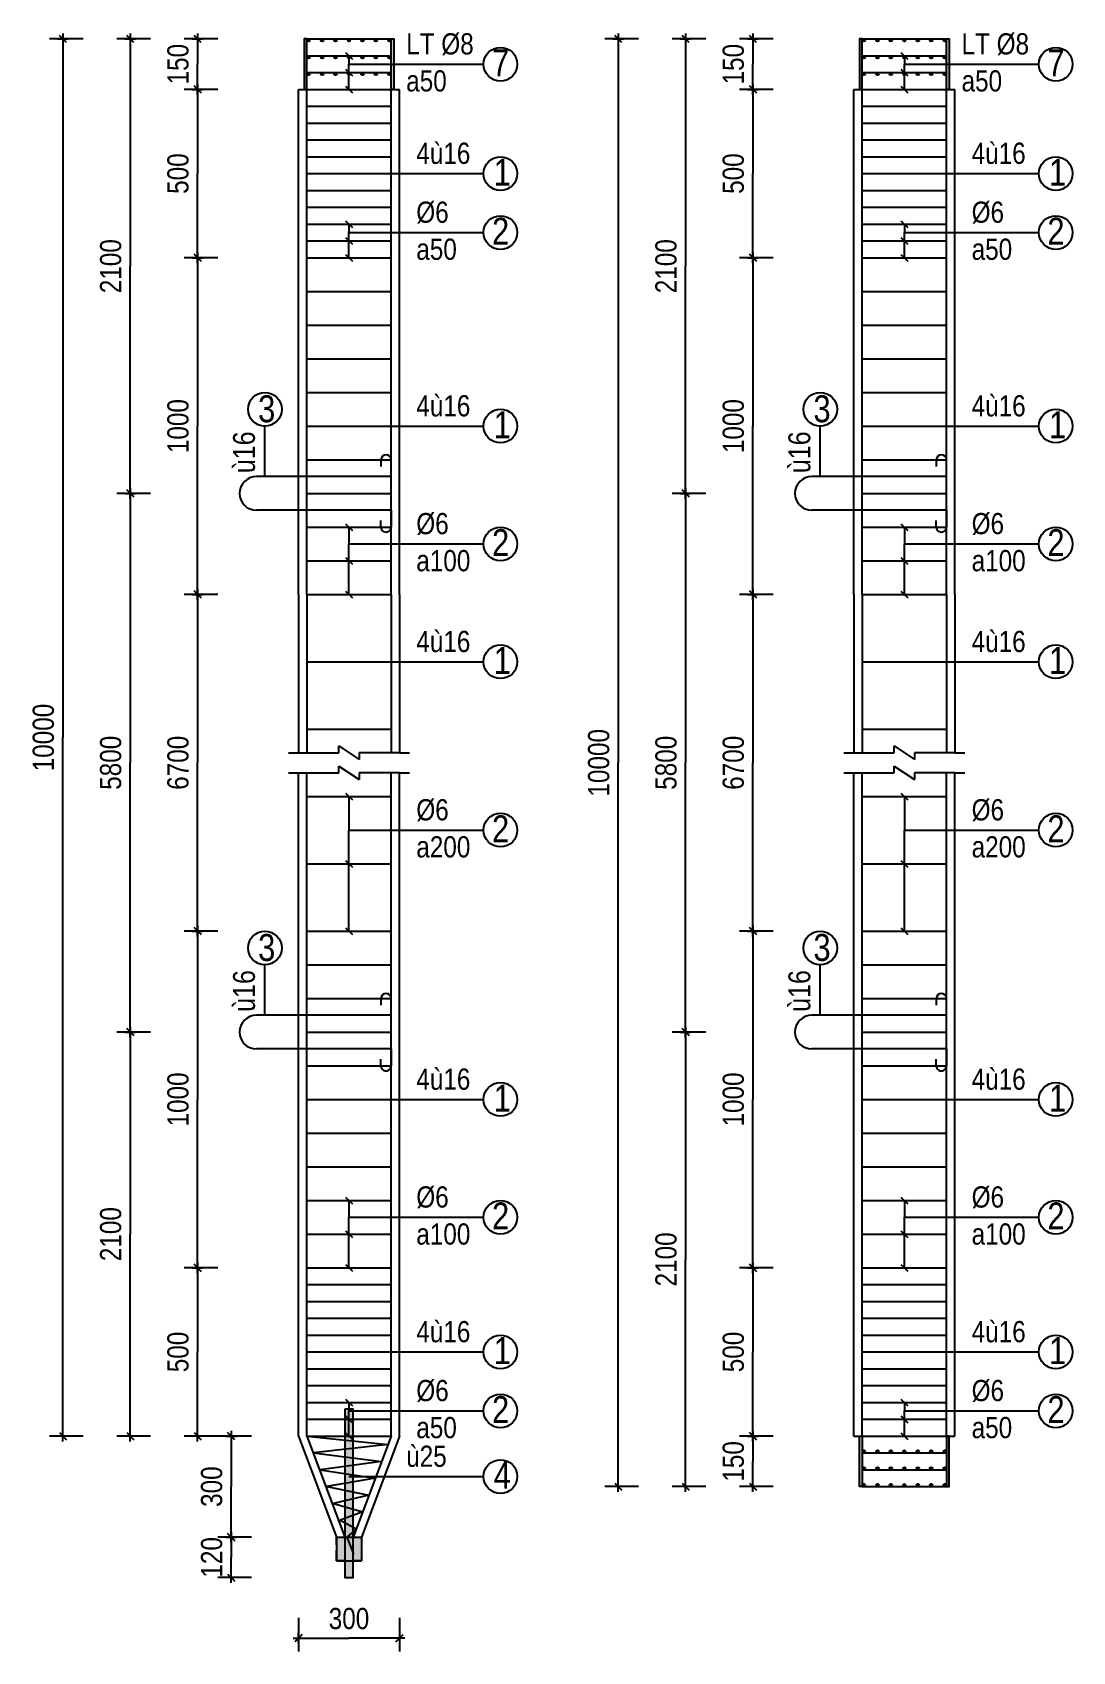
# Model space of a CAD drawing. Extents: x 5709 to 16525, y 860 to 5891.
# Drawn here: x 5709 to 8800, y 860 to 5669 of the extents above; entities that cross this region are included whole.
import ezdxf
from ezdxf.enums import TextEntityAlignment as Align

# ---------------------------------------------------------------- set-up
doc = ezdxf.new("R2010")
doc.units = 0
doc.header["$LTSCALE"] = 63.492063
doc.header["$MEASUREMENT"] = 0
doc.linetypes.add('HIDDENX2', pattern=[0.75, 0.5, -0.25])
for name, color, linetype in [('BORDER', 3, 'CONTINUOUS'), ('DIM', 1, 'CONTINUOUS'), ('HATCH', 9, 'HIDDENX2'), ('NOTE', 1, 'CONTINUOUS'), ('STEEL', 4, 'CONTINUOUS'), ('TEXT', 2, 'CONTINUOUS')]:
    doc.layers.add(name, color=color, linetype=linetype)
doc.styles.add('ARIAL', font='', dxfattribs={"width": 0.75})
doc.styles.get('ARIAL').set_extended_font_data('RD Arial Narrow E')
doc.dimstyles.new('DIM11', dxfattribs={"dimtxt": 63, "dimasz": 10.5, "dimexe": 40, "dimexo": 40, "dimgap": 7.875, "dimtad": 1, "dimdec": 0, "dimzin": 0, "dimdsep": 46, "dimtxsty": 'ARIAL', "dimblk": 'GACHCHEO', "dimcen": 0.09, "dimclre": 1, "dimclrt": 2, "dimadec": 0, "dimazin": 0, "dimtfac": 1, "dimtdec": 4, "dimtmove": 0, "dimatfit": 0, "dimldrblk": 'GACHCHEO', "dimfxl": 1, "dimtolj": 1, "dimtzin": 0, "dimarcsym": 0})

# ---------------------------------------------------------------- blocks, each defined once
blk = doc.blocks.new('GACHCHEO')
at = {"layer": 'DIM'}
for p, q in [((1.5, 0), (-1.5, 0)), ((0, 1.5), (0, -1.5))]:
    blk.add_line(p, q, dxfattribs=at)
at = {"layer": 'DIM', "color": 3}
blk.add_line((-1, -1), (1, 1), dxfattribs=at)
blk = doc.blocks.new('*V9')
at = {"layer": 'DIM', "color": 1, "transparency": 16777216}
for p, q in [((6260, 2000), (6160, 2000)), ((6200, 2000), (6200, 1750)), ((6200, 1500), (6200, 1750)), ((6260, 1500), (6160, 1500))]:
    blk.add_line(p, q, dxfattribs=at)
at = {"layer": 'DIM', "color": 1, "transparency": 16777216, "xscale": 10.5, "yscale": 10.5}
for p, rotation in [((6200, 2000), 90), ((6200, 1500), 270.0000007345556)]:
    blk.add_blockref('GACHCHEO', p, dxfattribs=dict(at, rotation=rotation))
at = {"layer": 'DIM', "color": 2, "transparency": 16777216, "style": 'ARIAL'}
blk.add_text('500', height=63, rotation=90, dxfattribs=at).set_placement((6192.1, 1750), align=Align.BOTTOM_CENTER)
blk = doc.blocks.new('*V10')
at = {"layer": 'DIM', "color": 1, "transparency": 16777216}
for p, q in [((6260, 3000), (6160, 3000)), ((6200, 3000), (6200, 2500)), ((6200, 2000), (6200, 2500)), ((6260, 2000), (6160, 2000))]:
    blk.add_line(p, q, dxfattribs=at)
at = {"layer": 'DIM', "color": 1, "transparency": 16777216, "xscale": 10.5, "yscale": 10.5}
for p, rotation in [((6200, 3000), 90), ((6200, 2000), 270.0000007345556)]:
    blk.add_blockref('GACHCHEO', p, dxfattribs=dict(at, rotation=rotation))
at = {"layer": 'DIM', "color": 2, "transparency": 16777216, "style": 'ARIAL'}
blk.add_text('1000', height=63, rotation=90, dxfattribs=at).set_placement((6192.1, 2500), align=Align.BOTTOM_CENTER)
blk = doc.blocks.new('*V11')
at = {"layer": 'DIM', "color": 1, "transparency": 16777216}
for p, q in [((6260, 4000), (6160, 4000)), ((6200, 4000), (6200, 3500)), ((6200, 3000), (6200, 3500)), ((6260, 3000), (6160, 3000))]:
    blk.add_line(p, q, dxfattribs=at)
at = {"layer": 'DIM', "color": 1, "transparency": 16777216, "xscale": 10.5, "yscale": 10.5}
for p, rotation in [((6200, 4000), 90), ((6200, 3000), 270.0000007345556)]:
    blk.add_blockref('GACHCHEO', p, dxfattribs=dict(at, rotation=rotation))
at = {"layer": 'DIM', "color": 2, "transparency": 16777216, "style": 'ARIAL'}
blk.add_text('6700', height=63, rotation=90, dxfattribs=at).set_placement((6192.1, 3500), align=Align.BOTTOM_CENTER)
blk = doc.blocks.new('*V12')
at = {"layer": 'DIM', "color": 1, "transparency": 16777216}
for p, q in [((6260, 5000), (6160, 5000)), ((6200, 5000), (6200, 4500)), ((6200, 4000), (6200, 4500)), ((6260, 4000), (6160, 4000))]:
    blk.add_line(p, q, dxfattribs=at)
at = {"layer": 'DIM', "color": 1, "transparency": 16777216, "xscale": 10.5, "yscale": 10.5}
for p, rotation in [((6200, 5000), 90), ((6200, 4000), 270.0000007345556)]:
    blk.add_blockref('GACHCHEO', p, dxfattribs=dict(at, rotation=rotation))
at = {"layer": 'DIM', "color": 2, "transparency": 16777216, "style": 'ARIAL'}
blk.add_text('1000', height=63, rotation=90, dxfattribs=at).set_placement((6192.1, 4500), align=Align.BOTTOM_CENTER)
blk = doc.blocks.new('*V13')
at = {"layer": 'DIM', "color": 1, "transparency": 16777216}
for p, q in [((6260, 5500), (6160, 5500)), ((6200, 5500), (6200, 5250)), ((6200, 5000), (6200, 5250)), ((6260, 5000), (6160, 5000))]:
    blk.add_line(p, q, dxfattribs=at)
at = {"layer": 'DIM', "color": 1, "transparency": 16777216, "xscale": 10.5, "yscale": 10.5}
for p, rotation in [((6200, 5500), 90), ((6200, 5000), 270.0000007345556)]:
    blk.add_blockref('GACHCHEO', p, dxfattribs=dict(at, rotation=rotation))
at = {"layer": 'DIM', "color": 2, "transparency": 16777216, "style": 'ARIAL'}
blk.add_text('500', height=63, rotation=90, dxfattribs=at).set_placement((6192.1, 5250), align=Align.BOTTOM_CENTER)
blk = doc.blocks.new('*V14')
at = {"layer": 'DIM', "color": 1, "transparency": 16777216}
for p, q in [((6060, 2700), (5960, 2700)), ((6000, 2700), (6000, 2100)), ((6000, 1500), (6000, 2100)), ((6060, 1500), (5960, 1500))]:
    blk.add_line(p, q, dxfattribs=at)
at = {"layer": 'DIM', "color": 1, "transparency": 16777216, "xscale": 10.5, "yscale": 10.5}
for p, rotation in [((6000, 2700), 90), ((6000, 1500), 270.0000007345556)]:
    blk.add_blockref('GACHCHEO', p, dxfattribs=dict(at, rotation=rotation))
at = {"layer": 'DIM', "color": 2, "transparency": 16777216, "style": 'ARIAL'}
blk.add_text('2100', height=63, rotation=90, dxfattribs=at).set_placement((5992.1, 2100), align=Align.BOTTOM_CENTER)
blk = doc.blocks.new('*V15')
at = {"layer": 'DIM', "color": 1, "transparency": 16777216}
for p, q in [((6060, 5650), (5960, 5650)), ((6000, 5650), (6000, 4975)), ((6000, 4300), (6000, 4975)), ((6060, 4300), (5960, 4300))]:
    blk.add_line(p, q, dxfattribs=at)
at = {"layer": 'DIM', "color": 1, "transparency": 16777216, "xscale": 10.5, "yscale": 10.5}
for p, rotation in [((6000, 5650), 90), ((6000, 4300), 270.0000007345556)]:
    blk.add_blockref('GACHCHEO', p, dxfattribs=dict(at, rotation=rotation))
at = {"layer": 'DIM', "color": 2, "transparency": 16777216, "style": 'ARIAL'}
blk.add_text('2100', height=63, rotation=90, dxfattribs=at).set_placement((5992.1, 4975), align=Align.BOTTOM_CENTER)
blk = doc.blocks.new('*V16')
at = {"layer": 'DIM', "color": 1, "transparency": 16777216}
for p, q in [((6060, 4300), (5960, 4300)), ((6000, 4300), (6000, 3500)), ((6000, 2700), (6000, 3500)), ((6060, 2700), (5960, 2700))]:
    blk.add_line(p, q, dxfattribs=at)
at = {"layer": 'DIM', "color": 1, "transparency": 16777216, "xscale": 10.5, "yscale": 10.5}
for p, rotation in [((6000, 4300), 90), ((6000, 2700), 270.0000007345556)]:
    blk.add_blockref('GACHCHEO', p, dxfattribs=dict(at, rotation=rotation))
at = {"layer": 'DIM', "color": 2, "transparency": 16777216, "style": 'ARIAL'}
blk.add_text('5800', height=63, rotation=90, dxfattribs=at).set_placement((5992.1, 3500), align=Align.BOTTOM_CENTER)
blk = doc.blocks.new('*V17')
at = {"layer": 'DIM', "color": 1, "transparency": 16777216}
for p, q in [((5860, 5650), (5760, 5650)), ((5800, 5650), (5800, 3575)), ((5800, 1500), (5800, 3575)), ((5860, 1500), (5760, 1500))]:
    blk.add_line(p, q, dxfattribs=at)
at = {"layer": 'DIM', "color": 1, "transparency": 16777216, "xscale": 10.5, "yscale": 10.5}
for p, rotation in [((5800, 5650), 90), ((5800, 1500), 270.0000007345556)]:
    blk.add_blockref('GACHCHEO', p, dxfattribs=dict(at, rotation=rotation))
at = {"layer": 'DIM', "color": 2, "transparency": 16777216, "style": 'ARIAL'}
blk.add_text('10000', height=63, rotation=90, dxfattribs=at).set_placement((5792.1, 3575), align=Align.BOTTOM_CENTER)
blk = doc.blocks.new('*V18')
at = {"layer": 'DIM', "color": 1, "transparency": 16777216}
for p, q in [((6260, 5650), (6160, 5650)), ((6200, 5650), (6200, 5575)), ((6200, 5500), (6200, 5575)), ((6260, 5500), (6160, 5500))]:
    blk.add_line(p, q, dxfattribs=at)
at = {"layer": 'DIM', "color": 1, "transparency": 16777216, "xscale": 10.5, "yscale": 10.5}
for p, rotation in [((6200, 5650), 90), ((6200, 5500), 270.0000007345556)]:
    blk.add_blockref('GACHCHEO', p, dxfattribs=dict(at, rotation=rotation))
at = {"layer": 'DIM', "color": 2, "transparency": 16777216, "style": 'ARIAL'}
blk.add_text('150', height=63, rotation=90, dxfattribs=at).set_placement((6192.1, 5575), align=Align.BOTTOM_CENTER)
blk = doc.blocks.new('*V19')
at = {"layer": 'DIM', "color": 1, "transparency": 16777216}
for p, q in [((6360, 1500), (6260, 1500)), ((6300, 1500), (6300, 1350)), ((6300, 1200), (6300, 1350)), ((6360, 1200), (6260, 1200))]:
    blk.add_line(p, q, dxfattribs=at)
at = {"layer": 'DIM', "color": 1, "transparency": 16777216, "xscale": 10.5, "yscale": 10.5}
for p, rotation in [((6300, 1500), 90), ((6300, 1200), 270.0000007345556)]:
    blk.add_blockref('GACHCHEO', p, dxfattribs=dict(at, rotation=rotation))
at = {"layer": 'DIM', "color": 2, "transparency": 16777216, "style": 'ARIAL'}
blk.add_text('300', height=63, rotation=90, dxfattribs=at).set_placement((6292.1, 1350), align=Align.BOTTOM_CENTER)
blk = doc.blocks.new('*V20')
at = {"layer": 'DIM', "color": 1, "transparency": 16777216}
for p, q in [((6360, 1200), (6260, 1200)), ((6300, 1200), (6300, 1140)), ((6300, 1080), (6300, 1140)), ((6360, 1080), (6260, 1080))]:
    blk.add_line(p, q, dxfattribs=at)
at = {"layer": 'DIM', "color": 1, "transparency": 16777216, "xscale": 10.5, "yscale": 10.5}
for p, rotation in [((6300, 1200), 90), ((6300, 1080), 270.0000007345556)]:
    blk.add_blockref('GACHCHEO', p, dxfattribs=dict(at, rotation=rotation))
at = {"layer": 'DIM', "color": 2, "transparency": 16777216, "style": 'ARIAL'}
blk.add_text('120', height=63, rotation=90, dxfattribs=at).set_placement((6292.1, 1140), align=Align.BOTTOM_CENTER)
blk = doc.blocks.new('*V21')
at = {"layer": 'DIM', "color": 1, "transparency": 16777216}
for p, q in [((6500, 960), (6500, 860)), ((6800, 960), (6800, 860)), ((6500, 900), (6650, 900)), ((6800, 900), (6650, 900))]:
    blk.add_line(p, q, dxfattribs=at)
at = {"layer": 'DIM', "color": 1, "transparency": 16777216, "xscale": 10.5, "yscale": 10.5, "rotation": 180}
blk.add_blockref('GACHCHEO', (6500, 900), dxfattribs=at)
at = {"layer": 'DIM', "color": 1, "transparency": 16777216, "xscale": 10.5, "yscale": 10.5}
blk.add_blockref('GACHCHEO', (6800, 900), dxfattribs=at)
at = {"layer": 'DIM', "color": 2, "transparency": 16777216, "style": 'ARIAL'}
blk.add_text('300', height=63, dxfattribs=at).set_placement((6650, 907.9), align=Align.BOTTOM_CENTER)
blk = doc.blocks.new('*V22')
at = {"layer": 'DIM', "color": 1, "transparency": 16777216}
for p, q in [((7910, 2000), (7810, 2000)), ((7850, 2000), (7850, 1750)), ((7850, 1500), (7850, 1750)), ((7910, 1500), (7810, 1500))]:
    blk.add_line(p, q, dxfattribs=at)
at = {"layer": 'DIM', "color": 1, "transparency": 16777216, "xscale": 10.5, "yscale": 10.5}
for p, rotation in [((7850, 2000), 90), ((7850, 1500), 270.0000007345556)]:
    blk.add_blockref('GACHCHEO', p, dxfattribs=dict(at, rotation=rotation))
at = {"layer": 'DIM', "color": 2, "transparency": 16777216, "style": 'ARIAL'}
blk.add_text('500', height=63, rotation=90, dxfattribs=at).set_placement((7842.1, 1750), align=Align.BOTTOM_CENTER)
blk = doc.blocks.new('*V23')
at = {"layer": 'DIM', "color": 1, "transparency": 16777216}
for p, q in [((7910, 3000), (7810, 3000)), ((7850, 3000), (7850, 2500)), ((7850, 2000), (7850, 2500)), ((7910, 2000), (7810, 2000))]:
    blk.add_line(p, q, dxfattribs=at)
at = {"layer": 'DIM', "color": 1, "transparency": 16777216, "xscale": 10.5, "yscale": 10.5}
for p, rotation in [((7850, 3000), 90), ((7850, 2000), 270.0000007345556)]:
    blk.add_blockref('GACHCHEO', p, dxfattribs=dict(at, rotation=rotation))
at = {"layer": 'DIM', "color": 2, "transparency": 16777216, "style": 'ARIAL'}
blk.add_text('1000', height=63, rotation=90, dxfattribs=at).set_placement((7842.1, 2500), align=Align.BOTTOM_CENTER)
blk = doc.blocks.new('*V24')
at = {"layer": 'DIM', "color": 1, "transparency": 16777216}
for p, q in [((7910, 4000), (7810, 4000)), ((7850, 4000), (7850, 3500)), ((7850, 3000), (7850, 3500)), ((7910, 3000), (7810, 3000))]:
    blk.add_line(p, q, dxfattribs=at)
at = {"layer": 'DIM', "color": 1, "transparency": 16777216, "xscale": 10.5, "yscale": 10.5}
for p, rotation in [((7850, 4000), 90), ((7850, 3000), 270.0000007345556)]:
    blk.add_blockref('GACHCHEO', p, dxfattribs=dict(at, rotation=rotation))
at = {"layer": 'DIM', "color": 2, "transparency": 16777216, "style": 'ARIAL'}
blk.add_text('6700', height=63, rotation=90, dxfattribs=at).set_placement((7842.1, 3500), align=Align.BOTTOM_CENTER)
blk = doc.blocks.new('*V25')
at = {"layer": 'DIM', "color": 1, "transparency": 16777216}
for p, q in [((7910, 5000), (7810, 5000)), ((7850, 5000), (7850, 4500)), ((7850, 4000), (7850, 4500)), ((7910, 4000), (7810, 4000))]:
    blk.add_line(p, q, dxfattribs=at)
at = {"layer": 'DIM', "color": 1, "transparency": 16777216, "xscale": 10.5, "yscale": 10.5}
for p, rotation in [((7850, 5000), 90), ((7850, 4000), 270.0000007345556)]:
    blk.add_blockref('GACHCHEO', p, dxfattribs=dict(at, rotation=rotation))
at = {"layer": 'DIM', "color": 2, "transparency": 16777216, "style": 'ARIAL'}
blk.add_text('1000', height=63, rotation=90, dxfattribs=at).set_placement((7842.1, 4500), align=Align.BOTTOM_CENTER)
blk = doc.blocks.new('*V26')
at = {"layer": 'DIM', "color": 1, "transparency": 16777216}
for p, q in [((7910, 5500), (7810, 5500)), ((7850, 5500), (7850, 5250)), ((7850, 5000), (7850, 5250)), ((7910, 5000), (7810, 5000))]:
    blk.add_line(p, q, dxfattribs=at)
at = {"layer": 'DIM', "color": 1, "transparency": 16777216, "xscale": 10.5, "yscale": 10.5}
for p, rotation in [((7850, 5500), 90), ((7850, 5000), 270.0000007345556)]:
    blk.add_blockref('GACHCHEO', p, dxfattribs=dict(at, rotation=rotation))
at = {"layer": 'DIM', "color": 2, "transparency": 16777216, "style": 'ARIAL'}
blk.add_text('500', height=63, rotation=90, dxfattribs=at).set_placement((7842.1, 5250), align=Align.BOTTOM_CENTER)
blk = doc.blocks.new('*V27')
at = {"layer": 'DIM', "color": 1, "transparency": 16777216}
for p, q in [((7710, 2700), (7610, 2700)), ((7650, 2700), (7650, 2025)), ((7650, 1350), (7650, 2025)), ((7710, 1350), (7610, 1350))]:
    blk.add_line(p, q, dxfattribs=at)
at = {"layer": 'DIM', "color": 1, "transparency": 16777216, "xscale": 10.5, "yscale": 10.5}
for p, rotation in [((7650, 2700), 90), ((7650, 1350), 270.0000007345556)]:
    blk.add_blockref('GACHCHEO', p, dxfattribs=dict(at, rotation=rotation))
at = {"layer": 'DIM', "color": 2, "transparency": 16777216, "style": 'ARIAL'}
blk.add_text('2100', height=63, rotation=90, dxfattribs=at).set_placement((7642.1, 2025), align=Align.BOTTOM_CENTER)
blk = doc.blocks.new('*V28')
at = {"layer": 'DIM', "color": 1, "transparency": 16777216}
for p, q in [((7710, 5650), (7610, 5650)), ((7650, 5650), (7650, 4975)), ((7650, 4300), (7650, 4975)), ((7710, 4300), (7610, 4300))]:
    blk.add_line(p, q, dxfattribs=at)
at = {"layer": 'DIM', "color": 1, "transparency": 16777216, "xscale": 10.5, "yscale": 10.5}
for p, rotation in [((7650, 5650), 90), ((7650, 4300), 270.0000007345556)]:
    blk.add_blockref('GACHCHEO', p, dxfattribs=dict(at, rotation=rotation))
at = {"layer": 'DIM', "color": 2, "transparency": 16777216, "style": 'ARIAL'}
blk.add_text('2100', height=63, rotation=90, dxfattribs=at).set_placement((7642.1, 4975), align=Align.BOTTOM_CENTER)
blk = doc.blocks.new('*V29')
at = {"layer": 'DIM', "color": 1, "transparency": 16777216}
for p, q in [((7710, 4300), (7610, 4300)), ((7650, 4300), (7650, 3500)), ((7650, 2700), (7650, 3500)), ((7710, 2700), (7610, 2700))]:
    blk.add_line(p, q, dxfattribs=at)
at = {"layer": 'DIM', "color": 1, "transparency": 16777216, "xscale": 10.5, "yscale": 10.5}
for p, rotation in [((7650, 4300), 90), ((7650, 2700), 270.0000007345556)]:
    blk.add_blockref('GACHCHEO', p, dxfattribs=dict(at, rotation=rotation))
at = {"layer": 'DIM', "color": 2, "transparency": 16777216, "style": 'ARIAL'}
blk.add_text('5800', height=63, rotation=90, dxfattribs=at).set_placement((7642.1, 3500), align=Align.BOTTOM_CENTER)
blk = doc.blocks.new('*V30')
at = {"layer": 'DIM', "color": 1, "transparency": 16777216}
for p, q in [((7510, 5650), (7410, 5650)), ((7450, 5650), (7450, 3500)), ((7450, 1350), (7450, 3500)), ((7510, 1350), (7410, 1350))]:
    blk.add_line(p, q, dxfattribs=at)
at = {"layer": 'DIM', "color": 1, "transparency": 16777216, "xscale": 10.5, "yscale": 10.5}
for p, rotation in [((7450, 5650), 90), ((7450, 1350), 270.0000007345556)]:
    blk.add_blockref('GACHCHEO', p, dxfattribs=dict(at, rotation=rotation))
at = {"layer": 'DIM', "color": 2, "transparency": 16777216, "style": 'ARIAL'}
blk.add_text('10000', height=63, rotation=90, dxfattribs=at).set_placement((7442.1, 3500), align=Align.BOTTOM_CENTER)
blk = doc.blocks.new('*V31')
at = {"layer": 'DIM', "color": 1, "transparency": 16777216}
for p, q in [((7910, 5650), (7810, 5650)), ((7850, 5650), (7850, 5575)), ((7850, 5500), (7850, 5575)), ((7910, 5500), (7810, 5500))]:
    blk.add_line(p, q, dxfattribs=at)
at = {"layer": 'DIM', "color": 1, "transparency": 16777216, "xscale": 10.5, "yscale": 10.5}
for p, rotation in [((7850, 5650), 90), ((7850, 5500), 270.0000007345556)]:
    blk.add_blockref('GACHCHEO', p, dxfattribs=dict(at, rotation=rotation))
at = {"layer": 'DIM', "color": 2, "transparency": 16777216, "style": 'ARIAL'}
blk.add_text('150', height=63, rotation=90, dxfattribs=at).set_placement((7842.1, 5575), align=Align.BOTTOM_CENTER)
blk = doc.blocks.new('*V32')
at = {"layer": 'DIM', "color": 1, "transparency": 16777216}
for p, q in [((7910, 1500), (7810, 1500)), ((7850, 1500), (7850, 1425)), ((7850, 1350), (7850, 1425)), ((7910, 1350), (7810, 1350))]:
    blk.add_line(p, q, dxfattribs=at)
at = {"layer": 'DIM', "color": 1, "transparency": 16777216, "xscale": 10.5, "yscale": 10.5}
for p, rotation in [((7850, 1500), 90), ((7850, 1350), 270.0000007345556)]:
    blk.add_blockref('GACHCHEO', p, dxfattribs=dict(at, rotation=rotation))
at = {"layer": 'DIM', "color": 2, "transparency": 16777216, "style": 'ARIAL'}
blk.add_text('150', height=63, rotation=90, dxfattribs=at).set_placement((7842.1, 1425), align=Align.BOTTOM_CENTER)

msp = doc.modelspace()

# ---------------------------------------------------------------- hatches: boundary and pattern name
at = {"layer": 'HATCH'}
for points in [[(6612.5, 1130), (6612.5, 1200), (6637.5, 1200), (6637.5, 1130), (6612.5, 1130)], [(6687.5, 1200), (6687.5, 1130), (6662.5, 1130), (6662.5, 1200), (6687.5, 1200)]]:
    msp.add_hatch(color=9, dxfattribs=at).paths.add_polyline_path(points)
at = {"layer": 'STEEL'}
for points in [[(6525, 5500), (6525, 5650), (6517, 5650), (6517, 5500), (6525, 5500)], [(6775, 5500), (6775, 5650), (6783, 5650), (6783, 5500), (6775, 5500)], [(8175, 5500), (8175, 5650), (8167, 5650), (8167, 5500), (8175, 5500)], [(8425, 5500), (8425, 5650), (8433, 5650), (8433, 5500), (8425, 5500)], [(6637.5, 1580), (6637.5, 1080), (6662.5, 1080), (6662.5, 1580), (6637.5, 1580)], [(8175, 1500), (8175, 1350), (8167, 1350), (8167, 1500), (8175, 1500)], [(8425, 1500), (8425, 1350), (8433, 1350), (8433, 1500), (8425, 1500)]]:
    msp.add_hatch(color=4, dxfattribs=at).paths.add_polyline_path(points)
h = msp.add_hatch(color=4, dxfattribs=at)
edge = h.paths.add_edge_path()
edge.add_arc((6530, 5646), 4, 0, 180)
edge.add_arc((6530, 5646), 4, 180, 360)
h = msp.add_hatch(color=4, dxfattribs=at)
edge = h.paths.add_edge_path()
edge.add_arc((6570, 5646), 4, 0, 180)
edge.add_arc((6570, 5646), 4, 180, 360)
h = msp.add_hatch(color=4, dxfattribs=at)
edge = h.paths.add_edge_path()
edge.add_arc((6610, 5646), 4, 0, 180)
edge.add_arc((6610, 5646), 4, 180, 360)
h = msp.add_hatch(color=4, dxfattribs=at)
edge = h.paths.add_edge_path()
edge.add_arc((6650, 5646), 4, 0, 180)
edge.add_arc((6650, 5646), 4, 180, 360)
h = msp.add_hatch(color=4, dxfattribs=at)
edge = h.paths.add_edge_path()
edge.add_arc((6690, 5646), 4, 0, 180)
edge.add_arc((6690, 5646), 4, 180, 360)
h = msp.add_hatch(color=4, dxfattribs=at)
edge = h.paths.add_edge_path()
edge.add_arc((6730, 5646), 4, 0, 180)
edge.add_arc((6730, 5646), 4, 180, 360)
h = msp.add_hatch(color=4, dxfattribs=at)
edge = h.paths.add_edge_path()
edge.add_arc((6770, 5646), 4, 0, 180)
edge.add_arc((6770, 5646), 4, 180, 360)
h = msp.add_hatch(color=4, dxfattribs=at)
edge = h.paths.add_edge_path()
edge.add_arc((8180, 5646), 4, 0, 180)
edge.add_arc((8180, 5646), 4, 180, 360)
h = msp.add_hatch(color=4, dxfattribs=at)
edge = h.paths.add_edge_path()
edge.add_arc((8220, 5646), 4, 0, 180)
edge.add_arc((8220, 5646), 4, 180, 360)
h = msp.add_hatch(color=4, dxfattribs=at)
edge = h.paths.add_edge_path()
edge.add_arc((8260, 5646), 4, 0, 180)
edge.add_arc((8260, 5646), 4, 180, 360)
h = msp.add_hatch(color=4, dxfattribs=at)
edge = h.paths.add_edge_path()
edge.add_arc((8300, 5646), 4, 0, 180)
edge.add_arc((8300, 5646), 4, 180, 360)
h = msp.add_hatch(color=4, dxfattribs=at)
edge = h.paths.add_edge_path()
edge.add_arc((8340, 5646), 4, 0, 180)
edge.add_arc((8340, 5646), 4, 180, 360)
h = msp.add_hatch(color=4, dxfattribs=at)
edge = h.paths.add_edge_path()
edge.add_arc((8380, 5646), 4, 0, 180)
edge.add_arc((8380, 5646), 4, 180, 360)
h = msp.add_hatch(color=4, dxfattribs=at)
edge = h.paths.add_edge_path()
edge.add_arc((8420, 5646), 4, 0, 180)
edge.add_arc((8420, 5646), 4, 180, 360)
h = msp.add_hatch(color=4, dxfattribs=at)
edge = h.paths.add_edge_path()
edge.add_arc((6530, 5596), 4, 0, 180)
edge.add_arc((6530, 5596), 4, 180, 360)
h = msp.add_hatch(color=4, dxfattribs=at)
edge = h.paths.add_edge_path()
edge.add_arc((6570, 5596), 4, 0, 180)
edge.add_arc((6570, 5596), 4, 180, 360)
h = msp.add_hatch(color=4, dxfattribs=at)
edge = h.paths.add_edge_path()
edge.add_arc((6610, 5596), 4, 0, 180)
edge.add_arc((6610, 5596), 4, 180, 360)
h = msp.add_hatch(color=4, dxfattribs=at)
edge = h.paths.add_edge_path()
edge.add_arc((6650, 5596), 4, 0, 180)
edge.add_arc((6650, 5596), 4, 180, 360)
h = msp.add_hatch(color=4, dxfattribs=at)
edge = h.paths.add_edge_path()
edge.add_arc((6690, 5596), 4, 0, 180)
edge.add_arc((6690, 5596), 4, 180, 360)
h = msp.add_hatch(color=4, dxfattribs=at)
edge = h.paths.add_edge_path()
edge.add_arc((6730, 5596), 4, 0, 180)
edge.add_arc((6730, 5596), 4, 180, 360)
h = msp.add_hatch(color=4, dxfattribs=at)
edge = h.paths.add_edge_path()
edge.add_arc((6770, 5596), 4, 0, 180)
edge.add_arc((6770, 5596), 4, 180, 360)
h = msp.add_hatch(color=4, dxfattribs=at)
edge = h.paths.add_edge_path()
edge.add_arc((8180, 5596), 4, 0, 180)
edge.add_arc((8180, 5596), 4, 180, 360)
h = msp.add_hatch(color=4, dxfattribs=at)
edge = h.paths.add_edge_path()
edge.add_arc((8220, 5596), 4, 0, 180)
edge.add_arc((8220, 5596), 4, 180, 360)
h = msp.add_hatch(color=4, dxfattribs=at)
edge = h.paths.add_edge_path()
edge.add_arc((8260, 5596), 4, 0, 180)
edge.add_arc((8260, 5596), 4, 180, 360)
h = msp.add_hatch(color=4, dxfattribs=at)
edge = h.paths.add_edge_path()
edge.add_arc((8300, 5596), 4, 0, 180)
edge.add_arc((8300, 5596), 4, 180, 360)
h = msp.add_hatch(color=4, dxfattribs=at)
edge = h.paths.add_edge_path()
edge.add_arc((8340, 5596), 4, 0, 180)
edge.add_arc((8340, 5596), 4, 180, 360)
h = msp.add_hatch(color=4, dxfattribs=at)
edge = h.paths.add_edge_path()
edge.add_arc((8380, 5596), 4, 0, 180)
edge.add_arc((8380, 5596), 4, 180, 360)
h = msp.add_hatch(color=4, dxfattribs=at)
edge = h.paths.add_edge_path()
edge.add_arc((8420, 5596), 4, 0, 180)
edge.add_arc((8420, 5596), 4, 180, 360)
h = msp.add_hatch(color=4, dxfattribs=at)
edge = h.paths.add_edge_path()
edge.add_arc((6530, 5546), 4, 0, 180)
edge.add_arc((6530, 5546), 4, 180, 360)
h = msp.add_hatch(color=4, dxfattribs=at)
edge = h.paths.add_edge_path()
edge.add_arc((6570, 5546), 4, 0, 180)
edge.add_arc((6570, 5546), 4, 180, 360)
h = msp.add_hatch(color=4, dxfattribs=at)
edge = h.paths.add_edge_path()
edge.add_arc((6610, 5546), 4, 0, 180)
edge.add_arc((6610, 5546), 4, 180, 360)
h = msp.add_hatch(color=4, dxfattribs=at)
edge = h.paths.add_edge_path()
edge.add_arc((6650, 5546), 4, 0, 180)
edge.add_arc((6650, 5546), 4, 180, 360)
h = msp.add_hatch(color=4, dxfattribs=at)
edge = h.paths.add_edge_path()
edge.add_arc((6690, 5546), 4, 0, 180)
edge.add_arc((6690, 5546), 4, 180, 360)
h = msp.add_hatch(color=4, dxfattribs=at)
edge = h.paths.add_edge_path()
edge.add_arc((6730, 5546), 4, 0, 180)
edge.add_arc((6730, 5546), 4, 180, 360)
h = msp.add_hatch(color=4, dxfattribs=at)
edge = h.paths.add_edge_path()
edge.add_arc((6770, 5546), 4, 0, 180)
edge.add_arc((6770, 5546), 4, 180, 360)
h = msp.add_hatch(color=4, dxfattribs=at)
edge = h.paths.add_edge_path()
edge.add_arc((8180, 5546), 4, 0, 180)
edge.add_arc((8180, 5546), 4, 180, 360)
h = msp.add_hatch(color=4, dxfattribs=at)
edge = h.paths.add_edge_path()
edge.add_arc((8220, 5546), 4, 0, 180)
edge.add_arc((8220, 5546), 4, 180, 360)
h = msp.add_hatch(color=4, dxfattribs=at)
edge = h.paths.add_edge_path()
edge.add_arc((8260, 5546), 4, 0, 180)
edge.add_arc((8260, 5546), 4, 180, 360)
h = msp.add_hatch(color=4, dxfattribs=at)
edge = h.paths.add_edge_path()
edge.add_arc((8300, 5546), 4, 0, 180)
edge.add_arc((8300, 5546), 4, 180, 360)
h = msp.add_hatch(color=4, dxfattribs=at)
edge = h.paths.add_edge_path()
edge.add_arc((8340, 5546), 4, 0, 180)
edge.add_arc((8340, 5546), 4, 180, 360)
h = msp.add_hatch(color=4, dxfattribs=at)
edge = h.paths.add_edge_path()
edge.add_arc((8380, 5546), 4, 0, 180)
edge.add_arc((8380, 5546), 4, 180, 360)
h = msp.add_hatch(color=4, dxfattribs=at)
edge = h.paths.add_edge_path()
edge.add_arc((8420, 5546), 4, 0, 180)
edge.add_arc((8420, 5546), 4, 180, 360)
h = msp.add_hatch(color=4, dxfattribs=at)
edge = h.paths.add_edge_path()
edge.add_arc((8180, 1454), 4, 0, 180)
edge.add_arc((8180, 1454), 4, 180, 360)
h = msp.add_hatch(color=4, dxfattribs=at)
edge = h.paths.add_edge_path()
edge.add_arc((8220, 1454), 4, 0, 180)
edge.add_arc((8220, 1454), 4, 180, 360)
h = msp.add_hatch(color=4, dxfattribs=at)
edge = h.paths.add_edge_path()
edge.add_arc((8260, 1454), 4, 0, 180)
edge.add_arc((8260, 1454), 4, 180, 360)
h = msp.add_hatch(color=4, dxfattribs=at)
edge = h.paths.add_edge_path()
edge.add_arc((8300, 1454), 4, 0, 180)
edge.add_arc((8300, 1454), 4, 180, 360)
h = msp.add_hatch(color=4, dxfattribs=at)
edge = h.paths.add_edge_path()
edge.add_arc((8340, 1454), 4, 0, 180)
edge.add_arc((8340, 1454), 4, 180, 360)
h = msp.add_hatch(color=4, dxfattribs=at)
edge = h.paths.add_edge_path()
edge.add_arc((8380, 1454), 4, 0, 180)
edge.add_arc((8380, 1454), 4, 180, 360)
h = msp.add_hatch(color=4, dxfattribs=at)
edge = h.paths.add_edge_path()
edge.add_arc((8420, 1454), 4, 0, 180)
edge.add_arc((8420, 1454), 4, 180, 360)
h = msp.add_hatch(color=4, dxfattribs=at)
edge = h.paths.add_edge_path()
edge.add_arc((8180, 1404), 4, 0, 180)
edge.add_arc((8180, 1404), 4, 180, 360)
h = msp.add_hatch(color=4, dxfattribs=at)
edge = h.paths.add_edge_path()
edge.add_arc((8220, 1404), 4, 0, 180)
edge.add_arc((8220, 1404), 4, 180, 360)
h = msp.add_hatch(color=4, dxfattribs=at)
edge = h.paths.add_edge_path()
edge.add_arc((8260, 1404), 4, 0, 180)
edge.add_arc((8260, 1404), 4, 180, 360)
h = msp.add_hatch(color=4, dxfattribs=at)
edge = h.paths.add_edge_path()
edge.add_arc((8300, 1404), 4, 0, 180)
edge.add_arc((8300, 1404), 4, 180, 360)
h = msp.add_hatch(color=4, dxfattribs=at)
edge = h.paths.add_edge_path()
edge.add_arc((8340, 1404), 4, 0, 180)
edge.add_arc((8340, 1404), 4, 180, 360)
h = msp.add_hatch(color=4, dxfattribs=at)
edge = h.paths.add_edge_path()
edge.add_arc((8380, 1404), 4, 0, 180)
edge.add_arc((8380, 1404), 4, 180, 360)
h = msp.add_hatch(color=4, dxfattribs=at)
edge = h.paths.add_edge_path()
edge.add_arc((8420, 1404), 4, 0, 180)
edge.add_arc((8420, 1404), 4, 180, 360)
h = msp.add_hatch(color=4, dxfattribs=at)
edge = h.paths.add_edge_path()
edge.add_arc((8180, 1354), 4, 0, 180)
edge.add_arc((8180, 1354), 4, 180, 360)
h = msp.add_hatch(color=4, dxfattribs=at)
edge = h.paths.add_edge_path()
edge.add_arc((8220, 1354), 4, 0, 180)
edge.add_arc((8220, 1354), 4, 180, 360)
h = msp.add_hatch(color=4, dxfattribs=at)
edge = h.paths.add_edge_path()
edge.add_arc((8260, 1354), 4, 0, 180)
edge.add_arc((8260, 1354), 4, 180, 360)
h = msp.add_hatch(color=4, dxfattribs=at)
edge = h.paths.add_edge_path()
edge.add_arc((8300, 1354), 4, 0, 180)
edge.add_arc((8300, 1354), 4, 180, 360)
h = msp.add_hatch(color=4, dxfattribs=at)
edge = h.paths.add_edge_path()
edge.add_arc((8340, 1354), 4, 0, 180)
edge.add_arc((8340, 1354), 4, 180, 360)
h = msp.add_hatch(color=4, dxfattribs=at)
edge = h.paths.add_edge_path()
edge.add_arc((8380, 1354), 4, 0, 180)
edge.add_arc((8380, 1354), 4, 180, 360)
h = msp.add_hatch(color=4, dxfattribs=at)
edge = h.paths.add_edge_path()
edge.add_arc((8420, 1354), 4, 0, 180)
edge.add_arc((8420, 1354), 4, 180, 360)

# ---------------------------------------------------------------- linework, layer by layer
at = {"layer": 'BORDER', "color": 3}
for p, q in [((6500, 5000), (6500, 5500)), ((6500, 5500), (6525, 5500)), ((6775, 5500), (6800, 5500)), ((6800, 5000), (6800, 5500)), ((8150, 5000), (8150, 5500)), ((8150, 5500), (8175, 5500)), ((8425, 5500), (8450, 5500)), ((8450, 5000), (8450, 5500)), ((6500, 4000), (6500, 5000)), ((6800, 4000), (6800, 5000)), ((8150, 4000), (8150, 5000)), ((8450, 4000), (8450, 5000)), ((6500, 4000), (6500, 3530)), ((6800, 4000), (6800, 3530)), ((8150, 4000), (8150, 3530)), ((8450, 4000), (8450, 3530)), ((6500, 3000), (6500, 3470)), ((6800, 3000), (6800, 3470)), ((8150, 3000), (8150, 3470)), ((8450, 3000), (8450, 3470)), ((6500, 2000), (6500, 3000)), ((6800, 2000), (6800, 3000)), ((8150, 2000), (8150, 3000)), ((8450, 2000), (8450, 3000)), ((6500, 1500), (6500, 2000)), ((6800, 1500), (6800, 2000)), ((8150, 1500), (8150, 2000)), ((8450, 1500), (8450, 2000)), ((6500, 1500), (6612.5, 1200)), ((6800, 1500), (6687.5, 1200)), ((8150, 1500), (8175, 1500)), ((8425, 1500), (8450, 1500)), ((6612.5, 1200), (6612.5, 1130)), ((6612.5, 1200), (6687.5, 1200)), ((6687.5, 1200), (6687.5, 1130)), ((6612.5, 1130), (6687.5, 1130))]:
    msp.add_line(p, q, dxfattribs=at)
at = {"layer": 'BORDER', "color": 1}
for p, q in [((6470, 3530), (6500, 3530)), ((6500, 3530), (6620, 3530)), ((6620, 3530), (6620, 3550)), ((6620, 3550), (6680, 3510)), ((6800, 3530), (6680, 3530)), ((6680, 3530), (6680, 3510)), ((6800, 3530), (6770, 3530)), ((6800, 3530), (6830, 3530)), ((8120, 3530), (8150, 3530)), ((8150, 3530), (8270, 3530)), ((8270, 3530), (8270, 3550)), ((8270, 3550), (8330, 3510)), ((8450, 3530), (8330, 3530)), ((8330, 3530), (8330, 3510)), ((8450, 3530), (8420, 3530)), ((8450, 3530), (8480, 3530)), ((6470, 3470), (6500, 3470)), ((6500, 3470), (6620, 3470)), ((6620, 3470), (6620, 3490)), ((6620, 3490), (6680, 3450)), ((6800, 3470), (6680, 3470)), ((6680, 3470), (6680, 3450)), ((6800, 3470), (6770, 3470)), ((6800, 3470), (6830, 3470)), ((8120, 3470), (8150, 3470)), ((8150, 3470), (8270, 3470)), ((8270, 3470), (8270, 3490)), ((8270, 3490), (8330, 3450)), ((8450, 3470), (8330, 3470)), ((8330, 3470), (8330, 3450)), ((8450, 3470), (8420, 3470)), ((8450, 3470), (8480, 3470))]:
    msp.add_line(p, q, dxfattribs=at)
at = {"layer": 'HATCH', "color": 9}
for points in [[(6612.5, 1130), (6612.5, 1200), (6637.5, 1200), (6637.5, 1130), (6612.5, 1130)], [(6687.5, 1200), (6687.5, 1130), (6662.5, 1130), (6662.5, 1200), (6687.5, 1200)]]:
    msp.add_lwpolyline(points, dxfattribs=at)
at = {"layer": 'NOTE', "color": 1}
for p, q in [((6640, 5610), (6660, 5590)), ((6650, 5600), (6650, 5575)), ((8290, 5610), (8310, 5590)), ((8300, 5600), (8300, 5575)), ((6640, 5560), (6660, 5540)), ((6650, 5500), (6650, 5575)), ((6650, 5575), (7050, 5575)), ((8290, 5560), (8310, 5540)), ((8300, 5500), (8300, 5575)), ((8300, 5575), (8700, 5575)), ((6640, 5510), (6660, 5490)), ((8290, 5510), (8310, 5490)), ((6775, 5250), (7050, 5250)), ((8425, 5250), (8700, 5250)), ((6640, 5110), (6660, 5090)), ((6650, 5100), (6650, 5075)), ((8290, 5110), (8310, 5090)), ((8300, 5100), (8300, 5075)), ((6640, 5060), (6660, 5040)), ((6650, 5000), (6650, 5075)), ((6650, 5075), (7050, 5075)), ((8290, 5060), (8310, 5040)), ((8300, 5000), (8300, 5075)), ((8300, 5075), (8700, 5075)), ((6640, 5010), (6660, 4990)), ((8290, 5010), (8310, 4990)), ((6400, 4350), (6400, 4500)), ((6775, 4500), (7050, 4500)), ((8050, 4350), (8050, 4500)), ((8425, 4500), (8700, 4500)), ((6640, 4210), (6660, 4190)), ((6650, 4200), (6650, 4150)), ((8290, 4210), (8310, 4190)), ((8300, 4200), (8300, 4150)), ((6650, 4000), (6650, 4150)), ((6650, 4150), (7050, 4150)), ((8300, 4000), (8300, 4150)), ((8300, 4150), (8700, 4150)), ((6640, 4110), (6660, 4090)), ((8290, 4110), (8310, 4090)), ((6640, 4010), (6660, 3990)), ((8290, 4010), (8310, 3990)), ((6775, 3800), (7050, 3800)), ((8425, 3800), (8700, 3800)), ((6640, 3410), (6660, 3390)), ((6650, 3400), (6650, 3300)), ((8290, 3410), (8310, 3390)), ((8300, 3400), (8300, 3300)), ((6650, 3000), (6650, 3300)), ((6650, 3300), (7050, 3300)), ((8300, 3000), (8300, 3300)), ((8300, 3300), (8700, 3300)), ((6640, 3210), (6660, 3190)), ((8290, 3210), (8310, 3190)), ((6640, 3010), (6660, 2990)), ((8290, 3010), (8310, 2990)), ((6400, 2750), (6400, 2900)), ((8050, 2750), (8050, 2900)), ((6775, 2500), (7050, 2500)), ((8425, 2500), (8700, 2500)), ((6640, 2210), (6660, 2190)), ((6650, 2200), (6650, 2150)), ((8290, 2210), (8310, 2190)), ((8300, 2200), (8300, 2150)), ((6650, 2000), (6650, 2150)), ((6650, 2150), (7050, 2150)), ((8300, 2000), (8300, 2150)), ((8300, 2150), (8700, 2150)), ((6640, 2110), (6660, 2090)), ((8290, 2110), (8310, 2090)), ((6640, 2010), (6660, 1990)), ((8290, 2010), (8310, 1990)), ((6775, 1750), (7050, 1750)), ((8425, 1750), (8700, 1750)), ((6640, 1610), (6660, 1590)), ((6650, 1600), (6650, 1575)), ((8290, 1610), (8310, 1590)), ((8300, 1600), (8300, 1575)), ((6640, 1560), (6660, 1540)), ((6650, 1500), (6650, 1575)), ((6650, 1575), (7050, 1575)), ((8290, 1560), (8310, 1540)), ((8300, 1500), (8300, 1575)), ((8300, 1575), (8700, 1575)), ((6640, 1510), (6660, 1490)), ((8290, 1510), (8310, 1490)), ((6650, 1380), (7050, 1380))]:
    msp.add_line(p, q, dxfattribs=at)
for centre in [(7100, 5575), (8750, 5575), (7100, 5250), (8750, 5250), (7100, 5075), (8750, 5075), (6400, 4550), (8050, 4550), (7100, 4500), (8750, 4500), (7100, 4150), (8750, 4150), (7100, 3800), (8750, 3800), (7100, 3300), (8750, 3300), (6400, 2950), (8050, 2950), (7100, 2500), (8750, 2500), (7100, 2150), (8750, 2150), (7100, 1750), (8750, 1750), (7100, 1575), (8750, 1575), (7100, 1380)]:
    msp.add_circle(centre, 50, dxfattribs=at)
at = {"layer": 'STEEL', "color": 4}
for p, q in [((6525, 5500), (6525, 5650)), ((6525, 5650), (6775, 5650)), ((6525, 5650), (6775, 5650)), ((6775, 5500), (6775, 5650)), ((8175, 5500), (8175, 5650)), ((8175, 5650), (8425, 5650)), ((8175, 5650), (8425, 5650)), ((8425, 5500), (8425, 5650)), ((6525, 5600), (6775, 5600)), ((8175, 5600), (8425, 5600)), ((6525, 5550), (6775, 5550)), ((8175, 5550), (8425, 5550)), ((6500, 5500), (6800, 5500)), ((6525, 5000), (6525, 5500)), ((6775, 5000), (6775, 5500)), ((8150, 5500), (8450, 5500)), ((8175, 5000), (8175, 5500)), ((8425, 5000), (8425, 5500)), ((6525, 5450), (6775, 5450)), ((8175, 5450), (8425, 5450)), ((6525, 5400), (6775, 5400)), ((8175, 5400), (8425, 5400)), ((6525, 5350), (6775, 5350)), ((8175, 5350), (8425, 5350)), ((6525, 5300), (6775, 5300)), ((8175, 5300), (8425, 5300)), ((6525, 5250), (6775, 5250)), ((8175, 5250), (8425, 5250)), ((6525, 5200), (6775, 5200)), ((8175, 5200), (8425, 5200)), ((6525, 5150), (6775, 5150)), ((8175, 5150), (8425, 5150)), ((6525, 5100), (6775, 5100)), ((8175, 5100), (8425, 5100)), ((6525, 5050), (6775, 5050)), ((8175, 5050), (8425, 5050)), ((6525, 4000), (6525, 5000)), ((6525, 5000), (6775, 5000)), ((6775, 4000), (6775, 5000)), ((8175, 4000), (8175, 5000)), ((8175, 5000), (8425, 5000)), ((8425, 4000), (8425, 5000)), ((6525, 4900), (6775, 4900)), ((8175, 4900), (8425, 4900)), ((6525, 4800), (6775, 4800)), ((8175, 4800), (8425, 4800)), ((6525, 4700), (6775, 4700)), ((8175, 4700), (8425, 4700)), ((6525, 4600), (6775, 4600)), ((8175, 4600), (8425, 4600)), ((6525, 4500), (6775, 4500)), ((8175, 4500), (8425, 4500)), ((6525, 4400), (6775, 4400)), ((6745, 4400), (6745, 4380)), ((6775, 4350), (6775, 4400)), ((8175, 4400), (8425, 4400)), ((8395, 4400), (8395, 4380)), ((8425, 4350), (8425, 4400)), ((6775, 4350), (6375, 4350)), ((8425, 4350), (8025, 4350)), ((6525, 4300), (6775, 4300)), ((8175, 4300), (8425, 4300)), ((6775, 4250), (6375, 4250)), ((6775, 4250), (6775, 4200)), ((8425, 4250), (8025, 4250)), ((8425, 4250), (8425, 4200)), ((6525, 4200), (6775, 4200)), ((6745, 4200), (6745, 4220)), ((8175, 4200), (8425, 4200)), ((8395, 4200), (8395, 4220)), ((6525, 4100), (6775, 4100)), ((8175, 4100), (8425, 4100)), ((6525, 4000), (6525, 3530)), ((6525, 4000), (6775, 4000)), ((6525, 4000), (6775, 4000)), ((6775, 4000), (6775, 3530)), ((8175, 4000), (8175, 3530)), ((8175, 4000), (8425, 4000)), ((8175, 4000), (8425, 4000)), ((8425, 4000), (8425, 3530)), ((6525, 3800), (6775, 3800)), ((8175, 3800), (8425, 3800)), ((6525, 3600), (6775, 3600)), ((8175, 3600), (8425, 3600)), ((6525, 3000), (6525, 3470)), ((6775, 3000), (6775, 3470)), ((8175, 3000), (8175, 3470)), ((8425, 3000), (8425, 3470)), ((6525, 3400), (6775, 3400)), ((8175, 3400), (8425, 3400)), ((6525, 3200), (6775, 3200)), ((8175, 3200), (8425, 3200)), ((6525, 2000), (6525, 3000)), ((6525, 3000), (6775, 3000)), ((6775, 2000), (6775, 3000)), ((8175, 2000), (8175, 3000)), ((8175, 3000), (8425, 3000)), ((8425, 2000), (8425, 3000)), ((6525, 2900), (6775, 2900)), ((8175, 2900), (8425, 2900)), ((6525, 2800), (6775, 2800)), ((6745, 2800), (6745, 2780)), ((6775, 2750), (6775, 2800)), ((8175, 2800), (8425, 2800)), ((8395, 2800), (8395, 2780)), ((8425, 2750), (8425, 2800)), ((6775, 2750), (6375, 2750)), ((8425, 2750), (8025, 2750)), ((6525, 2700), (6775, 2700)), ((8175, 2700), (8425, 2700)), ((6775, 2650), (6375, 2650)), ((6775, 2650), (6775, 2600)), ((8425, 2650), (8025, 2650)), ((8425, 2650), (8425, 2600)), ((6525, 2600), (6775, 2600)), ((6745, 2600), (6745, 2620)), ((8175, 2600), (8425, 2600)), ((8395, 2600), (8395, 2620)), ((6525, 2500), (6775, 2500)), ((8175, 2500), (8425, 2500)), ((6525, 2400), (6775, 2400)), ((8175, 2400), (8425, 2400)), ((6525, 2300), (6775, 2300)), ((8175, 2300), (8425, 2300)), ((6525, 2200), (6775, 2200)), ((8175, 2200), (8425, 2200)), ((6525, 2100), (6775, 2100)), ((8175, 2100), (8425, 2100)), ((6525, 1500), (6525, 2000)), ((6525, 2000), (6775, 2000)), ((6775, 1500), (6775, 2000)), ((8175, 1500), (8175, 2000)), ((8175, 2000), (8425, 2000)), ((8425, 1500), (8425, 2000)), ((6525, 1950), (6775, 1950)), ((8175, 1950), (8425, 1950)), ((6525, 1900), (6775, 1900)), ((8175, 1900), (8425, 1900)), ((6525, 1850), (6775, 1850)), ((8175, 1850), (8425, 1850)), ((6525, 1800), (6775, 1800)), ((8175, 1800), (8425, 1800)), ((6525, 1750), (6775, 1750)), ((8175, 1750), (8425, 1750)), ((6525, 1700), (6775, 1700)), ((8175, 1700), (8425, 1700)), ((6525, 1650), (6775, 1650)), ((8175, 1650), (8425, 1650)), ((6525, 1600), (6775, 1600)), ((8175, 1600), (8425, 1600)), ((6525, 1550), (6775, 1550)), ((8175, 1550), (8425, 1550)), ((6525, 1500), (6775, 1500)), ((6525, 1500), (6637.5, 1200)), ((6525, 1500), (6765.625, 1475)), ((6775, 1500), (6662.5, 1200)), ((8175, 1500), (8425, 1500)), ((8175, 1500), (8175, 1350)), ((8425, 1500), (8425, 1350)), ((6765.625, 1475), (6544.792, 1450)), ((6544.792, 1450), (6746.875, 1425)), ((8175, 1450), (8425, 1450)), ((6746.875, 1425), (6564.583, 1400)), ((6564.583, 1400), (6728.125, 1375)), ((8175, 1400), (8425, 1400)), ((6728.125, 1375), (6584.375, 1350)), ((6584.375, 1350), (6709.375, 1325)), ((8175, 1350), (8425, 1350)), ((8175, 1350), (8425, 1350)), ((6709.375, 1325), (6604.167, 1300)), ((6604.167, 1300), (6690.625, 1275)), ((6690.625, 1275), (6623.958, 1250)), ((6623.958, 1250), (6671.875, 1225)), ((6671.875, 1225), (6643.75, 1200)), ((6643.75, 1200), (6653.125, 1175)), ((6653.125, 1175), (6663.542, 1150))]:
    msp.add_line(p, q, dxfattribs=at)
for points in [[(6525, 5500), (6525, 5650), (6517, 5650), (6517, 5500), (6525, 5500)], [(6775, 5500), (6775, 5650), (6783, 5650), (6783, 5500), (6775, 5500)], [(8175, 5500), (8175, 5650), (8167, 5650), (8167, 5500), (8175, 5500)], [(8425, 5500), (8425, 5650), (8433, 5650), (8433, 5500), (8425, 5500)], [(6637.5, 1580), (6637.5, 1080), (6662.5, 1080), (6662.5, 1580), (6637.5, 1580)], [(8175, 1500), (8175, 1350), (8167, 1350), (8167, 1500), (8175, 1500)], [(8425, 1500), (8425, 1350), (8433, 1350), (8433, 1500), (8425, 1500)]]:
    msp.add_lwpolyline(points, dxfattribs=at)
for centre in [(6530, 5646), (6570, 5646), (6610, 5646), (6650, 5646), (6690, 5646), (6730, 5646), (6770, 5646), (8180, 5646), (8220, 5646), (8260, 5646), (8300, 5646), (8340, 5646), (8380, 5646), (8420, 5646), (6530, 5596), (6570, 5596), (6610, 5596), (6650, 5596), (6690, 5596), (6730, 5596), (6770, 5596), (8180, 5596), (8220, 5596), (8260, 5596), (8300, 5596), (8340, 5596), (8380, 5596), (8420, 5596), (6530, 5546), (6570, 5546), (6610, 5546), (6650, 5546), (6690, 5546), (6730, 5546), (6770, 5546), (8180, 5546), (8220, 5546), (8260, 5546), (8300, 5546), (8340, 5546), (8380, 5546), (8420, 5546), (8180, 1454), (8220, 1454), (8260, 1454), (8300, 1454), (8340, 1454), (8380, 1454), (8420, 1454), (8180, 1404), (8220, 1404), (8260, 1404), (8300, 1404), (8340, 1404), (8380, 1404), (8420, 1404), (8180, 1354), (8220, 1354), (8260, 1354), (8300, 1354), (8340, 1354), (8380, 1354), (8420, 1354)]:
    msp.add_circle(centre, 4, dxfattribs=at)
for centre, radius, start, end in [((6760, 4400), 15, 0, 179.908748), ((8410, 4400), 15, 0, 179.908748), ((6375, 4300), 50, 89.954374, 269.863122), ((8025, 4300), 50, 89.954374, 269.863122), ((6760, 4200), 15, 179.908748, 0), ((8410, 4200), 15, 179.908748, 0), ((6760, 2800), 15, 0, 179.908748), ((8410, 2800), 15, 0, 179.908748), ((6375, 2700), 50, 89.954374, 269.863122), ((8025, 2700), 50, 89.954374, 269.863122), ((6760, 2600), 15, 179.908748, 0), ((8410, 2600), 15, 179.908748, 0)]:
    msp.add_arc(centre, radius, start, end, dxfattribs=at)

# ---------------------------------------------------------------- texts
at = {"layer": 'TEXT', "color": 2, "style": 'ARIAL'}
for s, height, p in [('LT %%c8', 63, (6820, 5585)), ('LT %%c8', 63, (8470, 5585)), ('7', 80, (7075, 5515)), ('7', 80, (8725, 5515)), ('a50', 63, (6820, 5475)), ('a50', 63, (8470, 5475)), ('4ù16', 63, (6850, 5260)), ('4ù16', 63, (8500, 5260)), ('1', 80, (7080, 5190)), ('1', 80, (8730, 5190)), ('%%c6', 63, (6850, 5085)), ('%%c6', 63, (8500, 5085)), ('2', 80, (7075, 5015)), ('2', 80, (8725, 5015)), ('a50', 63, (6850, 4975)), ('a50', 63, (8500, 4975)), ('3', 80, (6380, 4487.5)), ('4ù16', 63, (6850, 4510)), ('3', 80, (8030, 4487.5)), ('4ù16', 63, (8500, 4510)), ('1', 80, (7080, 4440)), ('1', 80, (8730, 4440)), ('%%c6', 63, (6850, 4160)), ('%%c6', 63, (8500, 4160)), ('2', 80, (7075, 4090)), ('2', 80, (8725, 4090)), ('a100', 63, (6850, 4050)), ('a100', 63, (8500, 4050)), ('4ù16', 63, (6850, 3810)), ('4ù16', 63, (8500, 3810)), ('1', 80, (7080, 3740)), ('1', 80, (8730, 3740)), ('%%c6', 63, (6850, 3310)), ('%%c6', 63, (8500, 3310)), ('2', 80, (7075, 3240)), ('2', 80, (8725, 3240)), ('a200', 63, (6850, 3200)), ('a200', 63, (8500, 3200)), ('3', 80, (6380, 2887.5)), ('3', 80, (8030, 2887.5)), ('4ù16', 63, (6850, 2510)), ('4ù16', 63, (8500, 2510)), ('1', 80, (7080, 2440)), ('1', 80, (8730, 2440)), ('%%c6', 63, (6850, 2160)), ('%%c6', 63, (8500, 2160)), ('2', 80, (7075, 2090)), ('2', 80, (8725, 2090)), ('a100', 63, (6850, 2050)), ('a100', 63, (8500, 2050)), ('4ù16', 63, (6850, 1760)), ('4ù16', 63, (8500, 1760)), ('1', 80, (7080, 1690)), ('1', 80, (8730, 1690)), ('%%c6', 63, (6850, 1585)), ('%%c6', 63, (8500, 1585)), ('2', 80, (7075, 1515)), ('2', 80, (8725, 1515)), ('a50', 63, (6850, 1475)), ('a50', 63, (8500, 1475)), ('ù25', 63, (6820, 1390)), ('4', 80, (7080, 1320))]:
    msp.add_text(s, height=height, dxfattribs=at).set_placement(p, align=Align.BOTTOM_LEFT)
for p in [(6390, 4360), (8040, 4360), (6390, 2760), (8040, 2760)]:
    msp.add_text('ù16', height=65, rotation=89.954374, dxfattribs=at).set_placement(p, align=Align.BOTTOM_LEFT)

# ---------------------------------------------------------------- dimensions: what is measured, and where the dimension line sits
at = {"layer": 'DIM', "color": 1}
for p1, p2, distance, text, picture, middle in [((5900, 5650), (5900, 1500), -100, '10000', '*V17', (5792.125, 3575)), ((6100, 5650), (6100, 4300), -100, '2100', '*V15', (5992.125, 4975)), ((7550, 5650), (7550, 1350), -100, '10000', '*V30', (7442.125, 3500)), ((7750, 5650), (7750, 4300), -100, '2100', '*V28', (7642.125, 4975)), ((6300, 5500), (6300, 5000), -100, '500', '*V13', (6192.125, 5250)), ((7950, 5500), (7950, 5000), -100, '500', '*V26', (7842.125, 5250)), ((6300, 5000), (6300, 4000), -100, '1000', '*V12', (6192.125, 4500)), ((7950, 5000), (7950, 4000), -100, '1000', '*V25', (7842.125, 4500)), ((6100, 4300), (6100, 2700), -100, '5800', '*V16', (5992.125, 3500)), ((7750, 4300), (7750, 2700), -100, '5800', '*V29', (7642.125, 3500)), ((6300, 4000), (6300, 3000), -100, '6700', '*V11', (6192.125, 3500)), ((7950, 4000), (7950, 3000), -100, '6700', '*V24', (7842.125, 3500)), ((6300, 3000), (6300, 2000), -100, '1000', '*V10', (6192.125, 2500)), ((7950, 3000), (7950, 2000), -100, '1000', '*V23', (7842.125, 2500)), ((6100, 2700), (6100, 1500), -100, '2100', '*V14', (5992.125, 2100)), ((7750, 1350), (7750, 2700), 100, '2100', '*V27', (7642.125, 2025)), ((6300, 2000), (6300, 1500), -100, '500', '*V9', (6192.125, 1750)), ((7950, 2000), (7950, 1500), -100, '500', '*V22', (7842.125, 1750)), ((6400, 1500), (6400, 1200), -100, '300', '*V19', (6292.125, 1350)), ((6400, 1200), (6400, 1080), -100, '120', '*V20', (6292.125, 1140)), ((6500, 1000), (6800, 1000), -100, '300', '*V21', (6650, 907.875))]:
    dim = msp.add_aligned_dim(p1=p1, p2=p2, distance=distance, text=text, dimstyle='DIM11', dxfattribs=at)
    dim.commit()
    dim.dimension.update_dxf_attribs({"geometry": picture, "text_midpoint": middle})
for p1, p2, picture, middle in [((6300, 5650), (6300, 5500), '*V18', (6192.125, 5575)), ((7950, 5650), (7950, 5500), '*V31', (7842.125, 5575)), ((7950, 1500), (7950, 1350), '*V32', (7842.125, 1425))]:
    dim = msp.add_aligned_dim(p1=p1, p2=p2, distance=-100, dimstyle='DIM11', dxfattribs=at)
    dim.commit()
    dim.dimension.update_dxf_attribs({"geometry": picture, "text_midpoint": middle})

doc.saveas('drawing.dxf')
